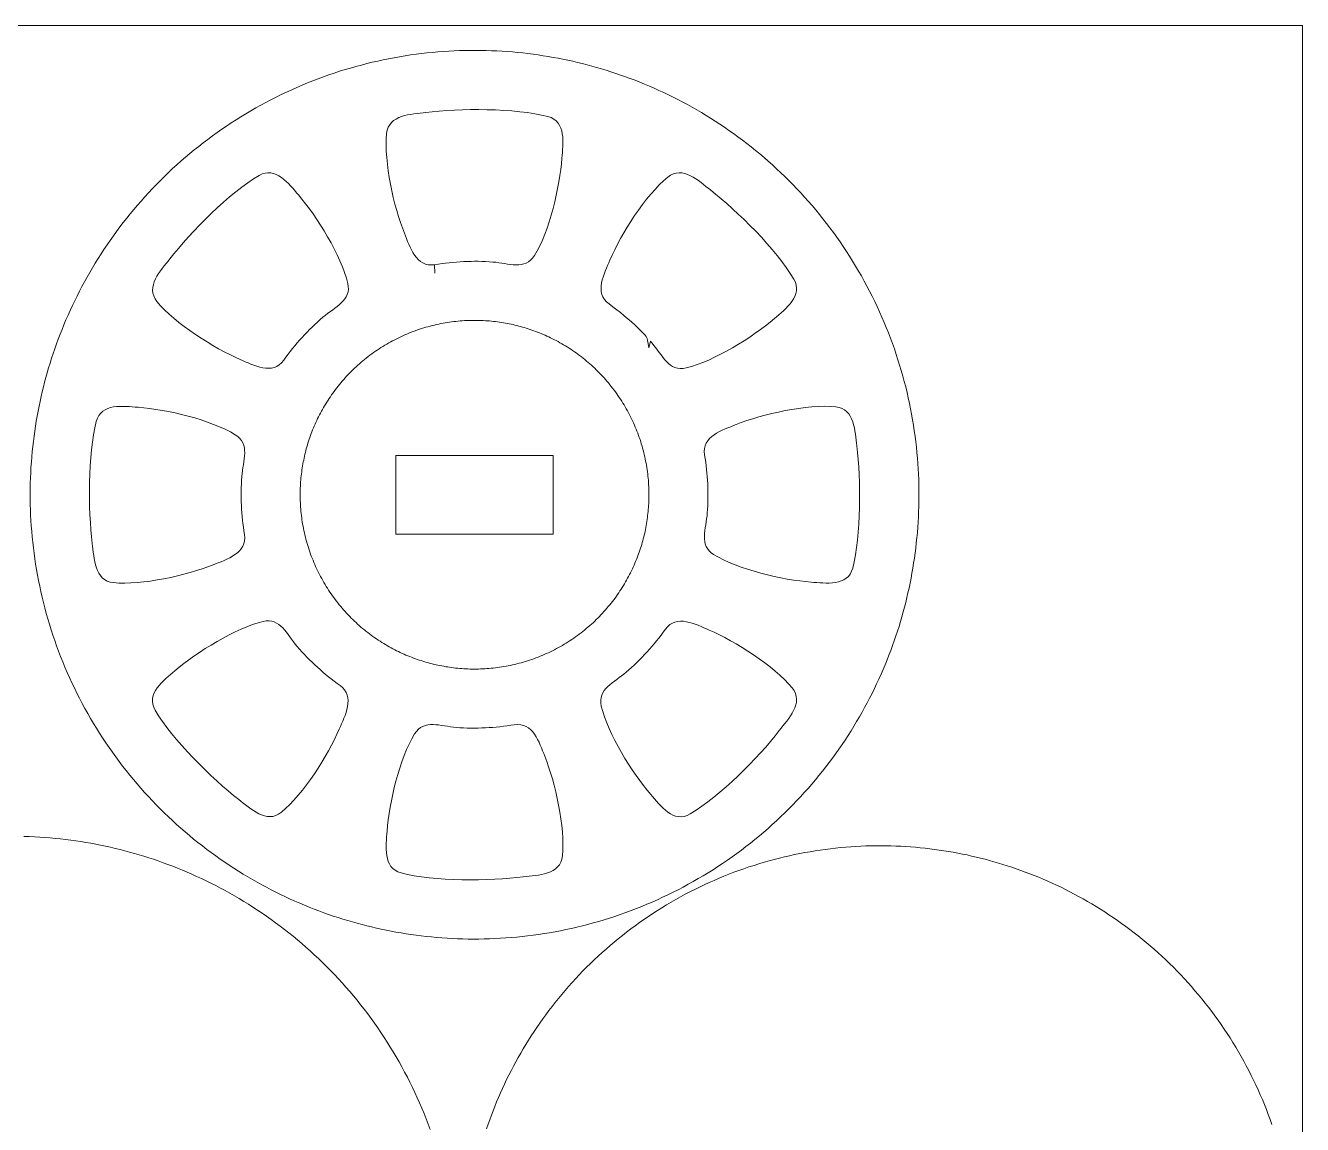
# Model space of a CAD drawing. Header units: inches. Extents: x -487 to 78, y 105 to 340.
# Drawn here: x 27.9 to 78.1, y 297.2 to 340.4 of the extents above; entities that cross this region are included whole.
import ezdxf

# ---------------------------------------------------------------- set-up
doc = ezdxf.new("R2010")
doc.units = ezdxf.units.IN
doc.header["$MEASUREMENT"] = 0
doc.layers.add('Capa 1', color=7, linetype='Continuous')
doc.layers.add('Capa 3', color=150, linetype='Continuous')

msp = doc.modelspace()

# ---------------------------------------------------------------- linework, layer by layer
at = {"layer": 'Capa 1', "color": 28, "lineweight": 9, "true_color": 0x11100b}
for points in [[(49.797, 338.892), (49.609, 338.938), (49.42, 338.982), (49.229, 339.024), (49.038, 339.064), (48.844, 339.102), (48.65, 339.138), (48.453, 339.172), (48.257, 339.204), (48.057, 339.234), (47.86, 339.261), (47.658, 339.287), (47.456, 339.31), (47.254, 339.331), (47.052, 339.349), (46.847, 339.366), (46.642, 339.38), (46.434, 339.391), (46.227, 339.4), (46.019, 339.407), (45.811, 339.411), (45.601, 339.413), (45.391, 339.412), (45.18, 339.409), (44.967, 339.403), (44.757, 339.395), (44.544, 339.383), (44.331, 339.37), (44.115, 339.353), (43.902, 339.334), (43.689, 339.313), (43.473, 339.288), (43.257, 339.261), (43.044, 339.231), (42.828, 339.198), (42.612, 339.163), (42.397, 339.125), (42.181, 339.083), (41.965, 339.04), (41.752, 338.993), (41.536, 338.944), (41.32, 338.891), (41.107, 338.836), (40.891, 338.778), (40.678, 338.717), (40.465, 338.654), (40.252, 338.588), (40.039, 338.518), (39.829, 338.446), (39.616, 338.371), (39.405, 338.294), (39.197, 338.213), (38.987, 338.13), (38.779, 338.044), (38.572, 337.956), (38.367, 337.864), (38.162, 337.77), (37.957, 337.673), (37.755, 337.574), (37.553, 337.472), (37.353, 337.367), (37.154, 337.259), (36.957, 337.149), (36.761, 337.037), (36.567, 336.921), (36.373, 336.804), (36.181, 336.683), (35.99, 336.561), (35.802, 336.436), (35.616, 336.308), (35.43, 336.179), (35.247, 336.047), (35.067, 335.912), (34.886, 335.776), (34.709, 335.637), (34.534, 335.496), (34.359, 335.353), (34.187, 335.208), (34.018, 335.061), (33.851, 334.911), (33.684, 334.76), (33.523, 334.607), (33.362, 334.452), (33.204, 334.296), (33.045, 334.137), (32.892, 333.977), (32.739, 333.815), (32.592, 333.652), (32.444, 333.487), (32.299, 333.32), (32.155, 333.152), (32.015, 332.983), (31.879, 332.812), (31.742, 332.64), (31.611, 332.467), (31.48, 332.292), (31.354, 332.116), (31.229, 331.939), (31.106, 331.761), (30.985, 331.582), (30.868, 331.403), (30.753, 331.222), (30.641, 331.04), (30.529, 330.858), (30.423, 330.674), (30.319, 330.49), (30.215, 330.306), (30.117, 330.12), (30.018, 329.935), (29.925, 329.748), (29.832, 329.562), (29.742, 329.374), (29.658, 329.187), (29.573, 328.999), (29.491, 328.811), (29.412, 328.622), (29.335, 328.434), (29.259, 328.245), (29.188, 328.056), (29.119, 327.867), (29.051, 327.678), (28.988, 327.489), (28.925, 327.301), (28.865, 327.112), (28.808, 326.924), (28.753, 326.735), (28.701, 326.547), (28.649, 326.359), (28.603, 326.172), (28.557, 325.984), (28.513, 325.794), (28.472, 325.604), (28.431, 325.412), (28.393, 325.218), (28.357, 325.024), (28.322, 324.828), (28.292, 324.631), (28.262, 324.433), (28.234, 324.234), (28.207, 324.033), (28.185, 323.832), (28.163, 323.629), (28.144, 323.426), (28.128, 323.221), (28.114, 323.016), (28.103, 322.809), (28.095, 322.602), (28.087, 322.394), (28.084, 322.185), (28.081, 321.975), (28.081, 321.765), (28.084, 321.554), (28.092, 321.342), (28.1, 321.13), (28.111, 320.917), (28.125, 320.704), (28.142, 320.49), (28.16, 320.276), (28.182, 320.062), (28.207, 319.847), (28.234, 319.632), (28.264, 319.417), (28.297, 319.202), (28.333, 318.987), (28.371, 318.771), (28.412, 318.556), (28.456, 318.34), (28.502, 318.125), (28.551, 317.91), (28.603, 317.695), (28.658, 317.481), (28.715, 317.266), (28.778, 317.052), (28.841, 316.839), (28.906, 316.626), (28.975, 316.414), (29.048, 316.202), (29.122, 315.991), (29.201, 315.78), (29.281, 315.571), (29.363, 315.362), (29.45, 315.154), (29.537, 314.947), (29.63, 314.741), (29.723, 314.536), (29.821, 314.332), (29.92, 314.129), (30.024, 313.928), (30.127, 313.728), (30.234, 313.528), (30.346, 313.331), (30.458, 313.135), (30.573, 312.94), (30.69, 312.747), (30.81, 312.555), (30.933, 312.365), (31.059, 312.177), (31.185, 311.99), (31.316, 311.805), (31.447, 311.622), (31.581, 311.44), (31.718, 311.261), (31.857, 311.083), (31.999, 310.908), (32.141, 310.734), (32.286, 310.562), (32.433, 310.393), (32.584, 310.225), (32.734, 310.06), (32.887, 309.897), (33.042, 309.736), (33.198, 309.577), (33.357, 309.42), (33.518, 309.266), (33.679, 309.114), (33.843, 308.965), (34.007, 308.818), (34.173, 308.673), (34.343, 308.53), (34.512, 308.391), (34.682, 308.253), (34.854, 308.118), (35.029, 307.985), (35.203, 307.855), (35.378, 307.728), (35.556, 307.602), (35.733, 307.48), (35.911, 307.36), (36.091, 307.242), (36.272, 307.127), (36.455, 307.015), (36.638, 306.905), (36.821, 306.798), (37.004, 306.693), (37.189, 306.591), (37.375, 306.491), (37.561, 306.394), (37.747, 306.299), (37.933, 306.207), (38.121, 306.118), (38.307, 306.031), (38.495, 305.947), (38.684, 305.865), (38.872, 305.786), (39.061, 305.709), (39.249, 305.635), (39.438, 305.563), (39.626, 305.493), (39.815, 305.426), (40.003, 305.362), (40.195, 305.3), (40.383, 305.24), (40.572, 305.183), (40.76, 305.128), (40.946, 305.075), (41.134, 305.025), (41.323, 304.977), (41.511, 304.931), (41.7, 304.887), (41.891, 304.845), (42.082, 304.805), (42.276, 304.767), (42.47, 304.731), (42.667, 304.697), (42.864, 304.665), (43.06, 304.635), (43.26, 304.608), (43.462, 304.582), (43.661, 304.559), (43.866, 304.538), (44.069, 304.519), (44.273, 304.503), (44.478, 304.489), (44.686, 304.478), (44.893, 304.468), (45.101, 304.462), (45.309, 304.457), (45.519, 304.456), (45.73, 304.456), (45.94, 304.46), (46.153, 304.466), (46.363, 304.474), (46.576, 304.485), (46.789, 304.499), (47.003, 304.515), (47.218, 304.534), (47.431, 304.556), (47.647, 304.581), (47.863, 304.608), (48.076, 304.638), (48.292, 304.67), (48.508, 304.706), (48.724, 304.744), (48.94, 304.785), (49.153, 304.829), (49.368, 304.876), (49.584, 304.925), (49.8, 304.978), (50.013, 305.032), (50.229, 305.091), (50.442, 305.151), (50.655, 305.215), (50.868, 305.281), (51.081, 305.35), (51.292, 305.422), (51.505, 305.497), (51.715, 305.575), (51.923, 305.655), (52.133, 305.738), (52.341, 305.824), (52.548, 305.913), (52.753, 306.005), (52.958, 306.099), (53.163, 306.195), (53.365, 306.295), (53.567, 306.397), (53.767, 306.502), (53.966, 306.61), (54.163, 306.72), (54.36, 306.832), (54.554, 306.947), (54.748, 307.065), (54.939, 307.185), (55.13, 307.308), (55.318, 307.433), (55.504, 307.56), (55.69, 307.69), (55.873, 307.822), (56.053, 307.956), (56.234, 308.093), (56.411, 308.232), (56.586, 308.373), (56.761, 308.516), (56.933, 308.661), (57.102, 308.808), (57.269, 308.957), (57.433, 309.108), (57.597, 309.261), (57.758, 309.416), (57.917, 309.573), (58.075, 309.732), (58.228, 309.892), (58.381, 310.053), (58.528, 310.217), (58.676, 310.382), (58.821, 310.548), (58.963, 310.716), (59.105, 310.886), (59.242, 311.057), (59.375, 311.229), (59.509, 311.402), (59.64, 311.577), (59.766, 311.752), (59.892, 311.929), (60.015, 312.107), (60.135, 312.286), (60.252, 312.466), (60.367, 312.647), (60.479, 312.829), (60.588, 313.011), (60.698, 313.195), (60.801, 313.378), (60.903, 313.563), (61.004, 313.748), (61.099, 313.934), (61.195, 314.12), (61.288, 314.307), (61.375, 314.494), (61.463, 314.682), (61.547, 314.87), (61.629, 315.058), (61.708, 315.246), (61.785, 315.435), (61.859, 315.624), (61.932, 315.813), (62.001, 316.002), (62.069, 316.19), (62.132, 316.379), (62.195, 316.568), (62.255, 316.757), (62.312, 316.945), (62.367, 317.133), (62.419, 317.322), (62.468, 317.509), (62.517, 317.697), (62.564, 317.885), (62.607, 318.074), (62.648, 318.265), (62.689, 318.457), (62.727, 318.65), (62.763, 318.845), (62.798, 319.041), (62.829, 319.238), (62.859, 319.436), (62.886, 319.635), (62.913, 319.836), (62.935, 320.037), (62.957, 320.24), (62.976, 320.443), (62.992, 320.648), (63.006, 320.853), (63.017, 321.06), (63.025, 321.267), (63.033, 321.475), (63.036, 321.684), (63.039, 321.894), (63.039, 322.104), (63.033, 322.315), (63.028, 322.527), (63.02, 322.739), (63.009, 322.951), (62.995, 323.165), (62.979, 323.378), (62.96, 323.592), (62.938, 323.807), (62.913, 324.021), (62.886, 324.236), (62.856, 324.451), (62.823, 324.667), (62.787, 324.882), (62.749, 325.098), (62.708, 325.313), (62.665, 325.528), (62.618, 325.744), (62.569, 325.959), (62.517, 326.174), (62.462, 326.388), (62.405, 326.603), (62.342, 326.817), (62.279, 327.03), (62.214, 327.243), (62.143, 327.455), (62.072, 327.667), (61.998, 327.878), (61.919, 328.088), (61.84, 328.298), (61.755, 328.507), (61.67, 328.715), (61.58, 328.922), (61.49, 329.128), (61.394, 329.333), (61.299, 329.537), (61.2, 329.739), (61.097, 329.941), (60.993, 330.141), (60.883, 330.34), (60.774, 330.538), (60.662, 330.734), (60.547, 330.929), (60.43, 331.122), (60.31, 331.314), (60.187, 331.504), (60.061, 331.692), (59.933, 331.879), (59.804, 332.064), (59.673, 332.247), (59.537, 332.428), (59.4, 332.608), (59.263, 332.785), (59.121, 332.961), (58.979, 333.135), (58.834, 333.306), (58.687, 333.476), (58.537, 333.644), (58.387, 333.809), (58.233, 333.972), (58.078, 334.133), (57.922, 334.292), (57.764, 334.448), (57.602, 334.602), (57.441, 334.754), (57.277, 334.904), (57.113, 335.051), (56.947, 335.196), (56.777, 335.338), (56.608, 335.478), (56.439, 335.616), (56.266, 335.751), (56.092, 335.884), (55.917, 336.014), (55.742, 336.141), (55.564, 336.266), (55.387, 336.389), (55.206, 336.509), (55.029, 336.627), (54.846, 336.742), (54.666, 336.854), (54.483, 336.964), (54.299, 337.071), (54.116, 337.176), (53.931, 337.278), (53.745, 337.378), (53.559, 337.475), (53.373, 337.569), (53.188, 337.661), (52.999, 337.751), (52.813, 337.838), (52.625, 337.922), (52.436, 338.004), (52.248, 338.083), (52.059, 338.16), (51.871, 338.234), (51.682, 338.306), (51.494, 338.375), (51.303, 338.442), (51.114, 338.507), (50.925, 338.569), (50.737, 338.629), (50.549, 338.686), (50.36, 338.741), (50.172, 338.793), (49.986, 338.844), (49.797, 338.892)], [(47.224, 328.588), (47.298, 328.57), (47.369, 328.55), (47.445, 328.529), (47.519, 328.508), (47.593, 328.485), (47.666, 328.462), (47.74, 328.438), (47.814, 328.412), (47.888, 328.386), (47.961, 328.359), (48.035, 328.331), (48.109, 328.301), (48.185, 328.271), (48.259, 328.24), (48.333, 328.208), (48.407, 328.175), (48.481, 328.141), (48.552, 328.106), (48.625, 328.07), (48.699, 328.032), (48.773, 327.994), (48.844, 327.955), (48.918, 327.915), (48.989, 327.874), (49.062, 327.832), (49.133, 327.789), (49.204, 327.745), (49.275, 327.7), (49.347, 327.653), (49.415, 327.607), (49.486, 327.558), (49.554, 327.509), (49.625, 327.459), (49.693, 327.408), (49.762, 327.356), (49.827, 327.303), (49.896, 327.249), (49.961, 327.194), (50.027, 327.138), (50.092, 327.081), (50.158, 327.024), (50.221, 326.965), (50.286, 326.906), (50.349, 326.845), (50.409, 326.783), (50.472, 326.721), (50.532, 326.658), (50.592, 326.594), (50.652, 326.529), (50.71, 326.464), (50.767, 326.397), (50.825, 326.329), (50.882, 326.261), (50.936, 326.193), (50.991, 326.123), (51.046, 326.052), (51.098, 325.981), (51.15, 325.909), (51.201, 325.837), (51.251, 325.763), (51.3, 325.69), (51.346, 325.615), (51.395, 325.54), (51.442, 325.464), (51.486, 325.387), (51.529, 325.31), (51.573, 325.233), (51.617, 325.155), (51.658, 325.076), (51.696, 324.997), (51.737, 324.918), (51.775, 324.838), (51.811, 324.757), (51.846, 324.676), (51.882, 324.595), (51.914, 324.514), (51.947, 324.431), (51.98, 324.349), (52.01, 324.267), (52.04, 324.184), (52.067, 324.101), (52.095, 324.017), (52.119, 323.934), (52.147, 323.85), (52.169, 323.766), (52.193, 323.682), (52.215, 323.598), (52.234, 323.514), (52.253, 323.429), (52.272, 323.345), (52.289, 323.26), (52.305, 323.176), (52.322, 323.091), (52.335, 323.007), (52.346, 322.922), (52.36, 322.838), (52.371, 322.753), (52.379, 322.669), (52.387, 322.585), (52.395, 322.501), (52.401, 322.417), (52.406, 322.333), (52.412, 322.25), (52.414, 322.167), (52.417, 322.084), (52.417, 322.001), (52.42, 321.918), (52.417, 321.836), (52.417, 321.754), (52.414, 321.673), (52.409, 321.591), (52.406, 321.51), (52.401, 321.429), (52.393, 321.349), (52.387, 321.269), (52.379, 321.19), (52.368, 321.111), (52.36, 321.032), (52.349, 320.954), (52.335, 320.876), (52.324, 320.799), (52.311, 320.722), (52.297, 320.646), (52.281, 320.57), (52.267, 320.494), (52.251, 320.42), (52.231, 320.345), (52.215, 320.272), (52.196, 320.198), (52.177, 320.124), (52.155, 320.051), (52.133, 319.977), (52.111, 319.903), (52.087, 319.829), (52.062, 319.755), (52.037, 319.68), (52.01, 319.606), (51.983, 319.532), (51.956, 319.458), (51.928, 319.384), (51.895, 319.31), (51.865, 319.236), (51.833, 319.162), (51.8, 319.088), (51.767, 319.015), (51.731, 318.941), (51.696, 318.868), (51.658, 318.795), (51.619, 318.722), (51.581, 318.649), (51.54, 318.577), (51.499, 318.505), (51.458, 318.433), (51.415, 318.361), (51.371, 318.29), (51.324, 318.219), (51.278, 318.148), (51.232, 318.078), (51.185, 318.009), (51.136, 317.939), (51.084, 317.87), (51.035, 317.802), (50.98, 317.733), (50.928, 317.666), (50.874, 317.599), (50.819, 317.532), (50.764, 317.466), (50.707, 317.401), (50.65, 317.336), (50.59, 317.272), (50.532, 317.209), (50.469, 317.146), (50.409, 317.084), (50.346, 317.022), (50.284, 316.961), (50.221, 316.901), (50.155, 316.842), (50.09, 316.784), (50.021, 316.726), (49.956, 316.669), (49.887, 316.613), (49.819, 316.557), (49.748, 316.503), (49.677, 316.449), (49.606, 316.397), (49.535, 316.345), (49.461, 316.294), (49.387, 316.244), (49.314, 316.195), (49.24, 316.147), (49.166, 316.099), (49.09, 316.054), (49.013, 316.008), (48.937, 315.964), (48.857, 315.921), (48.781, 315.879), (48.702, 315.837), (48.623, 315.797), (48.543, 315.758), (48.464, 315.72), (48.382, 315.683), (48.303, 315.648), (48.221, 315.613), (48.139, 315.579), (48.057, 315.546), (47.975, 315.515), (47.893, 315.484), (47.808, 315.455), (47.726, 315.427), (47.642, 315.4), (47.56, 315.374), (47.475, 315.348), (47.39, 315.325), (47.309, 315.302), (47.224, 315.28), (47.139, 315.26), (47.054, 315.241), (46.97, 315.222), (46.885, 315.205), (46.8, 315.189), (46.716, 315.174), (46.631, 315.16), (46.546, 315.147), (46.464, 315.135), (46.38, 315.125), (46.295, 315.115), (46.21, 315.107), (46.126, 315.099), (46.044, 315.093), (45.959, 315.087), (45.874, 315.083), (45.792, 315.08), (45.71, 315.077), (45.626, 315.076), (45.544, 315.076), (45.462, 315.076), (45.38, 315.078), (45.298, 315.081), (45.216, 315.084), (45.137, 315.089), (45.055, 315.094), (44.975, 315.101), (44.896, 315.108), (44.814, 315.116), (44.735, 315.125), (44.659, 315.135), (44.579, 315.146), (44.503, 315.158), (44.424, 315.17), (44.347, 315.184), (44.271, 315.198), (44.194, 315.213), (44.12, 315.229), (44.044, 315.245), (43.97, 315.262), (43.896, 315.28), (43.823, 315.299), (43.749, 315.319), (43.675, 315.339), (43.601, 315.361), (43.527, 315.383), (43.454, 315.407), (43.38, 315.431), (43.306, 315.457), (43.233, 315.483), (43.159, 315.51), (43.082, 315.538), (43.009, 315.567), (42.935, 315.598), (42.861, 315.629), (42.787, 315.661), (42.713, 315.694), (42.64, 315.728), (42.566, 315.763), (42.495, 315.799), (42.421, 315.836), (42.347, 315.874), (42.274, 315.913), (42.203, 315.954), (42.131, 315.995), (42.058, 316.037), (41.987, 316.08), (41.916, 316.124), (41.845, 316.169), (41.774, 316.215), (41.703, 316.262), (41.634, 316.31), (41.563, 316.36), (41.495, 316.41), (41.427, 316.461), (41.358, 316.513), (41.29, 316.566), (41.225, 316.62), (41.159, 316.675), (41.091, 316.731), (41.028, 316.787), (40.962, 316.845), (40.897, 316.904), (40.834, 316.963), (40.771, 317.024), (40.708, 317.085), (40.648, 317.148), (40.588, 317.211), (40.528, 317.275), (40.468, 317.34), (40.408, 317.405), (40.35, 317.472), (40.296, 317.539), (40.238, 317.608), (40.184, 317.676), (40.129, 317.746), (40.074, 317.816), (40.023, 317.888), (39.971, 317.96), (39.919, 318.032), (39.87, 318.106), (39.82, 318.179), (39.771, 318.254), (39.725, 318.329), (39.678, 318.405), (39.634, 318.481), (39.591, 318.558), (39.547, 318.636), (39.503, 318.714), (39.462, 318.793), (39.424, 318.872), (39.383, 318.951), (39.345, 319.031), (39.31, 319.112), (39.274, 319.193), (39.238, 319.274), (39.206, 319.355), (39.173, 319.437), (39.14, 319.52), (39.11, 319.602), (39.08, 319.685), (39.053, 319.768), (39.025, 319.852), (38.998, 319.935), (38.973, 320.019), (38.949, 320.103), (38.927, 320.187), (38.905, 320.271), (38.886, 320.355), (38.867, 320.44), (38.848, 320.524), (38.831, 320.609), (38.815, 320.693), (38.799, 320.778), (38.785, 320.862), (38.771, 320.947), (38.76, 321.031), (38.749, 321.116), (38.741, 321.2), (38.733, 321.284), (38.725, 321.368), (38.719, 321.452), (38.714, 321.535), (38.708, 321.619), (38.706, 321.702), (38.703, 321.785), (38.7, 321.868), (38.7, 321.95), (38.703, 322.033), (38.703, 322.115), (38.706, 322.196), (38.708, 322.278), (38.714, 322.359), (38.719, 322.439), (38.725, 322.519), (38.733, 322.599), (38.741, 322.679), (38.749, 322.758), (38.76, 322.837), (38.771, 322.915), (38.782, 322.993), (38.796, 323.07), (38.81, 323.147), (38.823, 323.223), (38.84, 323.299), (38.853, 323.374), (38.87, 323.449), (38.889, 323.523), (38.905, 323.597), (38.924, 323.671), (38.943, 323.744), (38.965, 323.818), (38.987, 323.892), (39.009, 323.966), (39.034, 324.04), (39.055, 324.114), (39.083, 324.188), (39.107, 324.262), (39.135, 324.336), (39.165, 324.411), (39.192, 324.485), (39.222, 324.559), (39.255, 324.633), (39.285, 324.706), (39.32, 324.78), (39.353, 324.854), (39.389, 324.927), (39.424, 325.001), (39.462, 325.073), (39.501, 325.146), (39.539, 325.219), (39.58, 325.292), (39.621, 325.364), (39.662, 325.436), (39.706, 325.507), (39.749, 325.579), (39.796, 325.65), (39.839, 325.72), (39.889, 325.79), (39.935, 325.86), (39.984, 325.93), (40.036, 325.999), (40.085, 326.067), (40.137, 326.135), (40.192, 326.203), (40.246, 326.27), (40.301, 326.336), (40.356, 326.402), (40.413, 326.468), (40.471, 326.532), (40.528, 326.597), (40.588, 326.66), (40.648, 326.723), (40.711, 326.785), (40.774, 326.847), (40.837, 326.907), (40.899, 326.967), (40.965, 327.027), (41.031, 327.085), (41.096, 327.143), (41.165, 327.2), (41.233, 327.256), (41.301, 327.311), (41.372, 327.366), (41.443, 327.419), (41.514, 327.472), (41.585, 327.524), (41.659, 327.575), (41.73, 327.625), (41.804, 327.674), (41.88, 327.722), (41.954, 327.769), (42.031, 327.815), (42.107, 327.861), (42.183, 327.905), (42.263, 327.948), (42.339, 327.99), (42.418, 328.031), (42.498, 328.071), (42.577, 328.11), (42.656, 328.148), (42.738, 328.185), (42.817, 328.221), (42.899, 328.256), (42.981, 328.29), (43.063, 328.322), (43.145, 328.354), (43.227, 328.384), (43.312, 328.414), (43.394, 328.442), (43.476, 328.469), (43.56, 328.495), (43.645, 328.52), (43.727, 328.544), (43.812, 328.567), (43.896, 328.588), (43.981, 328.609), (44.066, 328.628), (44.15, 328.647), (44.235, 328.664), (44.32, 328.68), (44.402, 328.695), (44.486, 328.709), (44.571, 328.722), (44.656, 328.733), (44.741, 328.744), (44.825, 328.754), (44.91, 328.762), (44.995, 328.77), (45.077, 328.776), (45.161, 328.782), (45.243, 328.786), (45.328, 328.789), (45.41, 328.792), (45.494, 328.793), (45.576, 328.793), (45.658, 328.792), (45.74, 328.791), (45.822, 328.788), (45.904, 328.785), (45.984, 328.78), (46.065, 328.775), (46.145, 328.768), (46.224, 328.761), (46.303, 328.753), (46.382, 328.744), (46.462, 328.733), (46.541, 328.723), (46.617, 328.711), (46.697, 328.698), (46.773, 328.685), (46.85, 328.671), (46.923, 328.656), (47, 328.64), (47.074, 328.624), (47.15, 328.606), (47.224, 328.588)], [(48.658, 320.386), (42.462, 320.386), (42.462, 323.483), (48.658, 323.483), (48.658, 320.386)], [(31.616, 307.978), (31.428, 308.023), (31.237, 308.067), (31.048, 308.109), (30.854, 308.149), (30.663, 308.188), (30.466, 308.224), (30.272, 308.257), (30.076, 308.289), (29.876, 308.319), (29.677, 308.347), (29.477, 308.372), (29.275, 308.395), (29.073, 308.416), (28.868, 308.435), (28.663, 308.451), (28.458, 308.465), (28.253, 308.477), (28.046, 308.486), (27.838, 308.493)], [(43.814, 296.964), (43.738, 297.174), (43.656, 297.384), (43.574, 297.593), (43.489, 297.801), (43.399, 298.008), (43.309, 298.214), (43.213, 298.419), (43.118, 298.622), (43.017, 298.825), (42.916, 299.027), (42.809, 299.227), (42.703, 299.426), (42.593, 299.624), (42.481, 299.82), (42.364, 300.014), (42.246, 300.208), (42.126, 300.399), (42.006, 300.589), (41.88, 300.778), (41.752, 300.964), (41.623, 301.149), (41.489, 301.333), (41.356, 301.514), (41.219, 301.694), (41.08, 301.871), (40.94, 302.047), (40.796, 302.221), (40.651, 302.392), (40.503, 302.562), (40.356, 302.729), (40.203, 302.894), (40.05, 303.058), (39.897, 303.218), (39.738, 303.377), (39.58, 303.534), (39.421, 303.688), (39.258, 303.84), (39.096, 303.989), (38.93, 304.137), (38.763, 304.281), (38.596, 304.424), (38.427, 304.564), (38.255, 304.701), (38.083, 304.837), (37.911, 304.969), (37.736, 305.099), (37.561, 305.227), (37.383, 305.352), (37.206, 305.475), (37.026, 305.595), (36.845, 305.712), (36.665, 305.827), (36.485, 305.94), (36.302, 306.049), (36.119, 306.157), (35.933, 306.262), (35.75, 306.364), (35.564, 306.464), (35.378, 306.56), (35.192, 306.655), (35.004, 306.747), (34.818, 306.836), (34.63, 306.923), (34.441, 307.008), (34.255, 307.089), (34.067, 307.169), (33.879, 307.245), (33.69, 307.32), (33.499, 307.392), (33.31, 307.461), (33.122, 307.528), (32.933, 307.593), (32.745, 307.655), (32.556, 307.714), (32.368, 307.771), (32.179, 307.826), (31.991, 307.879), (31.802, 307.929), (31.616, 307.978)], [(65.462, 307.639), (65.284, 307.682), (65.11, 307.723), (64.929, 307.763), (64.752, 307.8), (64.571, 307.835), (64.388, 307.869), (64.205, 307.901), (64.022, 307.931), (63.837, 307.959), (63.651, 307.984), (63.465, 308.008), (63.276, 308.03), (63.088, 308.049), (62.897, 308.067), (62.706, 308.082), (62.514, 308.095), (62.32, 308.106), (62.129, 308.114), (61.935, 308.12), (61.738, 308.124), (61.544, 308.126), (61.348, 308.125), (61.151, 308.122), (60.952, 308.117), (60.755, 308.109), (60.555, 308.098), (60.356, 308.086), (60.157, 308.07), (59.957, 308.053), (59.758, 308.032), (59.556, 308.009), (59.356, 307.984), (59.154, 307.956), (58.955, 307.926), (58.753, 307.892), (58.553, 307.857), (58.351, 307.818), (58.149, 307.777), (57.949, 307.734), (57.747, 307.688), (57.548, 307.639), (57.348, 307.587), (57.146, 307.533), (56.947, 307.477), (56.747, 307.417), (56.551, 307.355), (56.351, 307.291), (56.154, 307.223), (55.958, 307.154), (55.761, 307.081), (55.564, 307.006), (55.37, 306.928), (55.176, 306.848), (54.983, 306.766), (54.788, 306.68), (54.597, 306.592), (54.409, 306.502), (54.218, 306.409), (54.032, 306.313), (53.843, 306.216), (53.657, 306.115), (53.474, 306.013), (53.291, 305.907), (53.108, 305.8), (52.928, 305.69), (52.75, 305.578), (52.573, 305.463), (52.395, 305.347), (52.22, 305.228), (52.048, 305.107), (51.879, 304.983), (51.71, 304.858), (51.54, 304.73), (51.376, 304.601), (51.212, 304.469), (51.048, 304.336), (50.89, 304.2), (50.732, 304.063), (50.573, 303.924), (50.42, 303.782), (50.267, 303.64), (50.117, 303.495), (49.969, 303.349), (49.822, 303.201), (49.68, 303.051), (49.538, 302.9), (49.398, 302.748), (49.259, 302.594), (49.125, 302.438), (48.991, 302.281), (48.86, 302.123), (48.732, 301.964), (48.606, 301.803), (48.483, 301.641), (48.36, 301.478), (48.243, 301.314), (48.125, 301.149), (48.011, 300.983), (47.899, 300.816), (47.789, 300.648), (47.683, 300.479), (47.576, 300.309), (47.475, 300.139), (47.374, 299.968), (47.276, 299.796), (47.18, 299.624), (47.087, 299.451), (46.997, 299.277), (46.91, 299.103), (46.822, 298.929), (46.74, 298.754), (46.658, 298.579), (46.579, 298.404), (46.503, 298.228), (46.429, 298.052), (46.358, 297.876), (46.29, 297.7), (46.221, 297.524), (46.156, 297.347), (46.096, 297.171), (46.033, 296.995)], [(76.92, 297.16), (76.849, 297.358), (76.778, 297.554), (76.701, 297.75), (76.625, 297.945), (76.545, 298.139), (76.461, 298.332), (76.376, 298.524), (76.289, 298.716), (76.198, 298.906), (76.106, 299.095), (76.01, 299.283), (75.912, 299.47), (75.811, 299.656), (75.709, 299.841), (75.603, 300.024), (75.496, 300.205), (75.387, 300.386), (75.275, 300.565), (75.16, 300.742), (75.043, 300.918), (74.923, 301.093), (74.803, 301.265), (74.68, 301.436), (74.554, 301.606), (74.426, 301.773), (74.297, 301.939), (74.166, 302.103), (74.032, 302.265), (73.895, 302.425), (73.759, 302.584), (73.62, 302.74), (73.478, 302.894), (73.335, 303.047), (73.191, 303.197), (73.046, 303.345), (72.898, 303.491), (72.748, 303.635), (72.595, 303.777), (72.445, 303.917), (72.289, 304.054), (72.133, 304.189), (71.978, 304.322), (71.819, 304.453), (71.661, 304.581), (71.5, 304.707), (71.338, 304.831), (71.174, 304.952), (71.011, 305.072), (70.844, 305.189), (70.68, 305.303), (70.511, 305.415), (70.344, 305.525), (70.175, 305.632), (70.005, 305.737), (69.836, 305.84), (69.664, 305.94), (69.492, 306.037), (69.319, 306.133), (69.147, 306.226), (68.973, 306.317), (68.8, 306.405), (68.626, 306.491), (68.451, 306.574), (68.276, 306.655), (68.101, 306.734), (67.924, 306.81), (67.749, 306.885), (67.574, 306.956), (67.396, 307.025), (67.219, 307.093), (67.044, 307.157), (66.866, 307.22), (66.691, 307.28), (66.514, 307.338), (66.339, 307.394), (66.162, 307.447), (65.987, 307.499), (65.812, 307.547), (65.637, 307.594), (65.462, 307.639)]]:
    msp.add_lwpolyline(points, dxfattribs=at)
for points, knots in [([(43.998, 330.655), (43.998, 330.655), (43.989, 330.981), (43.989, 330.981), (43.257, 330.87), (43.014, 331.687), (42.801, 332.219), (42.377, 333.282), (41.992, 334.997), (42.101, 336.137), (42.172, 336.892), (43.082, 336.897), (43.642, 336.968), (44.959, 337.136), (47.169, 337.145), (48.445, 336.811), (49.177, 336.619), (49.041, 335.737), (48.997, 335.171), (48.915, 334.055), (48.502, 332.289), (47.915, 331.338), (47.552, 330.752), (46.891, 331.04), (46.279, 331.088), (45.516, 331.148), (44.751, 331.108), (43.998, 330.982)], [0, 0, 0, 0, 1, 1, 1, 2, 2, 2, 3, 3, 3, 4, 4, 4, 5, 5, 5, 6, 6, 6, 7, 7, 7, 8, 8, 8, 9, 9, 9, 9]), ([(38.056, 327.227), (37.632, 326.616), (36.851, 327.035), (36.337, 327.256), (35.315, 327.695), (33.772, 328.672), (33.07, 329.531), (32.592, 330.119), (33.223, 330.756), (33.573, 331.209), (34.386, 332.261), (35.938, 333.825), (37.083, 334.494), (37.733, 334.877), (38.261, 334.154), (38.632, 333.725), (39.367, 332.873), (40.315, 331.343), (40.574, 330.248), (40.736, 329.579), (40.061, 329.314), (39.594, 328.915), (39.014, 328.418), (38.501, 327.849), (38.056, 327.227)], [0, 0, 0, 0, 1, 1, 1, 2, 2, 2, 3, 3, 3, 4, 4, 4, 5, 5, 5, 6, 6, 6, 7, 7, 7, 8, 8, 8, 8]), ([(50.852, 329.438), (50.245, 329.869), (50.658, 330.636), (50.882, 331.157), (51.333, 332.208), (52.272, 333.694), (53.157, 334.424), (53.742, 334.907), (54.387, 334.267), (54.835, 333.921), (55.914, 333.085), (57.419, 331.591), (58.116, 330.419), (58.507, 329.765), (57.783, 329.236), (57.351, 328.863), (56.49, 328.121), (54.985, 327.189), (53.882, 326.921), (53.204, 326.756), (52.942, 327.43), (52.54, 327.899), (52.54, 327.899), (52.477, 327.972), (52.477, 327.972), (52.477, 327.972), (52.414, 327.717), (52.414, 327.717), (52.333, 328.219), (52.36, 328.125), (52.01, 328.47), (51.65, 328.824), (51.262, 329.145), (50.852, 329.438)], [0, 0, 0, 0, 1, 1, 1, 2, 2, 2, 3, 3, 3, 4, 4, 4, 5, 5, 5, 6, 6, 6, 7, 7, 7, 8, 8, 8, 9, 9, 9, 10, 10, 10, 11, 11, 11, 11]), ([(36.512, 320.371), (36.64, 319.638), (35.796, 319.384), (35.274, 319.176), (34.234, 318.761), (32.469, 318.364), (31.357, 318.475), (30.603, 318.55), (30.597, 319.451), (30.526, 320.017), (30.357, 321.351), (30.349, 323.514), (30.682, 324.813), (30.871, 325.551), (31.75, 325.414), (32.324, 325.372), (33.48, 325.287), (35.154, 324.891), (36.151, 324.292), (36.744, 323.935), (36.455, 323.263), (36.405, 322.653), (36.345, 321.89), (36.386, 321.125), (36.512, 320.371)], [0, 0, 0, 0, 1, 1, 1, 2, 2, 2, 3, 3, 3, 4, 4, 4, 5, 5, 5, 6, 6, 6, 7, 7, 7, 8, 8, 8, 8]), ([(54.608, 323.498), (54.485, 324.233), (55.313, 324.481), (55.846, 324.693), (56.887, 325.109), (58.646, 325.505), (59.763, 325.394), (60.517, 325.319), (60.523, 324.417), (60.594, 323.852), (60.76, 322.537), (60.769, 320.323), (60.435, 319.048), (60.244, 318.316), (59.362, 318.455), (58.796, 318.496), (57.682, 318.578), (55.914, 318.993), (54.963, 319.58), (54.376, 319.942), (54.666, 320.603), (54.715, 321.216), (54.772, 321.979), (54.734, 322.744), (54.608, 323.498)], [0, 0, 0, 0, 1, 1, 1, 2, 2, 2, 3, 3, 3, 4, 4, 4, 5, 5, 5, 6, 6, 6, 7, 7, 7, 8, 8, 8, 8]), ([(40.268, 314.431), (40.875, 314), (40.462, 313.233), (40.238, 312.711), (39.793, 311.675), (38.834, 310.161), (37.963, 309.445), (37.378, 308.963), (36.736, 309.6), (36.285, 309.948), (35.242, 310.755), (33.654, 312.332), (32.999, 313.456), (32.619, 314.11), (33.337, 314.634), (33.769, 315.006), (34.622, 315.742), (36.19, 316.704), (37.247, 316.95), (37.919, 317.106), (38.176, 316.441), (38.58, 315.969), (39.077, 315.388), (39.645, 314.875), (40.268, 314.431), (40.268, 314.431), (40.268, 314.431), (40.268, 314.431)], [0, 0, 0, 0, 1, 1, 1, 2, 2, 2, 3, 3, 3, 4, 4, 4, 5, 5, 5, 6, 6, 6, 7, 7, 7, 8, 8, 8, 9, 9, 9, 9]), ([(53.065, 316.642), (53.499, 317.247), (54.256, 316.839), (54.783, 316.613), (55.818, 316.168), (57.335, 315.208), (58.05, 314.338), (58.531, 313.751), (57.895, 313.11), (57.545, 312.66), (56.698, 311.563), (55.234, 310.09), (54.045, 309.378), (53.392, 308.987), (52.86, 309.713), (52.488, 310.144), (51.753, 310.996), (50.805, 312.526), (50.543, 313.621), (50.385, 314.29), (51.059, 314.556), (51.524, 314.954), (52.106, 315.451), (52.619, 316.02), (53.065, 316.642)], [0, 0, 0, 0, 1, 1, 1, 2, 2, 2, 3, 3, 3, 4, 4, 4, 5, 5, 5, 6, 6, 6, 7, 7, 7, 8, 8, 8, 8]), ([(47.123, 312.886), (47.858, 313.006), (48.106, 312.183), (48.319, 311.65), (48.735, 310.608), (49.131, 308.847), (49.019, 307.731), (48.945, 306.976), (48.043, 306.973), (47.478, 306.901), (46.161, 306.733), (43.948, 306.724), (42.672, 307.058), (41.943, 307.249), (42.08, 308.132), (42.121, 308.698), (42.205, 309.837), (42.607, 311.547), (43.203, 312.525), (43.563, 313.119), (44.227, 312.829), (44.842, 312.781), (45.604, 312.721), (46.369, 312.761), (47.123, 312.886), (47.123, 312.886), (47.123, 312.886), (47.123, 312.886)], [0, 0, 0, 0, 1, 1, 1, 2, 2, 2, 3, 3, 3, 4, 4, 4, 5, 5, 5, 6, 6, 6, 7, 7, 7, 8, 8, 8, 9, 9, 9, 9])]:
    msp.add_open_spline(points, degree=3, knots=knots, dxfattribs=at)
at = {"layer": 'Capa 3', "lineweight": 0}
msp.add_lwpolyline([(-391.165, 340.389), (78.122, 340.389), (78.122, 104.667), (-391.188, 104.712), (-391.165, 340.389)], dxfattribs=at)

doc.saveas('drawing.dxf')
